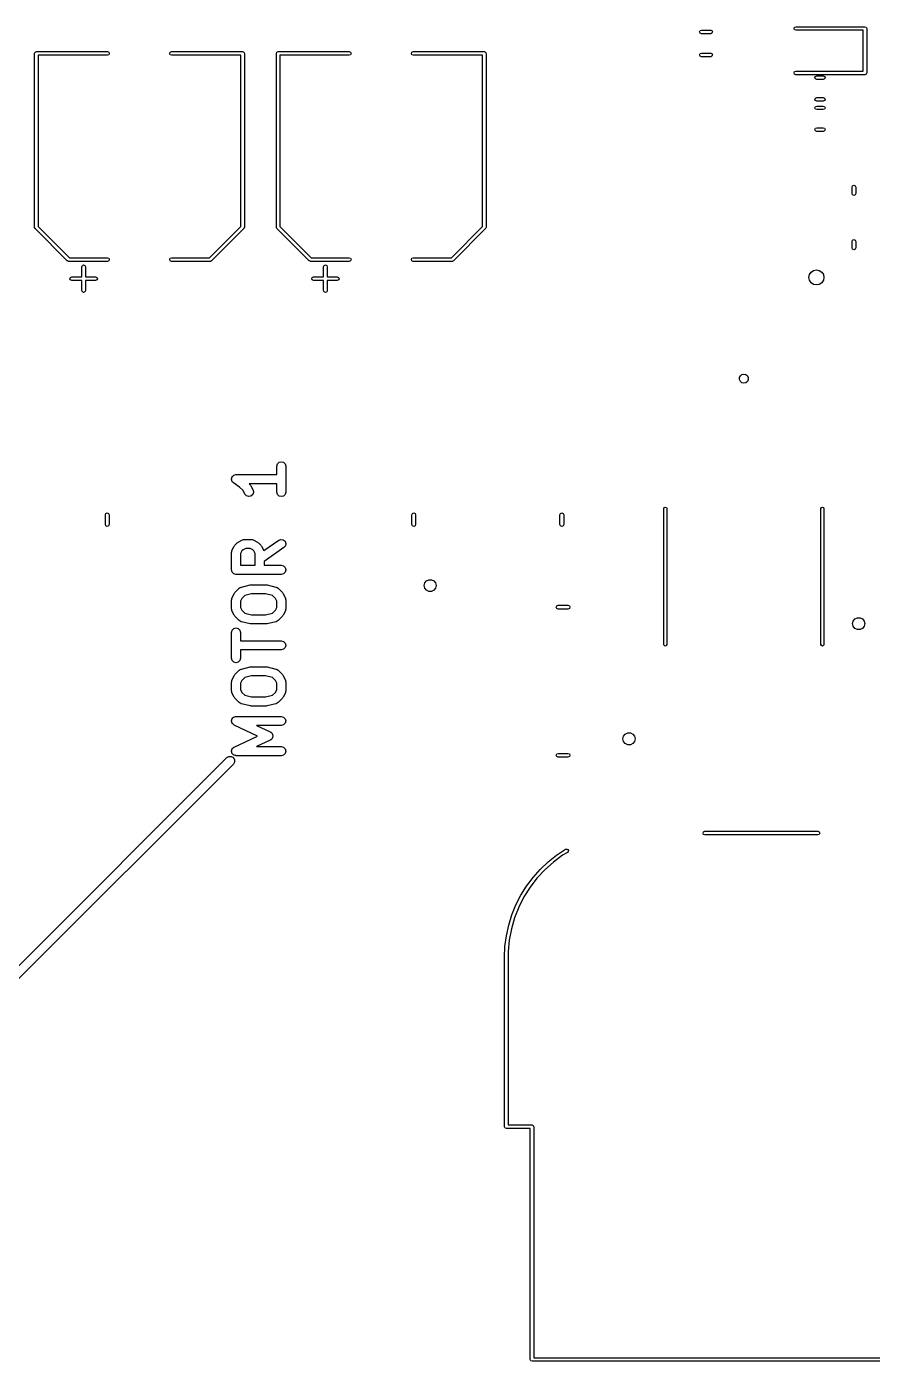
# Model space of a CAD drawing. Extents: x 96 to 200, y -143 to -59.
# Drawn here: x 127.27 to 155.25, y -142.87 to -98.7 of the extents above; entities that cross this region are included whole.
import ezdxf

# ---------------------------------------------------------------- set-up
doc = ezdxf.new("R2010")
doc.units = 0
doc.layers.add('BLACK', color=7, linetype='CONTINUOUS')

msp = doc.modelspace()

# ---------------------------------------------------------------- linework, layer by layer
at = {"layer": 'BLACK', "linetype": 'CONTINUOUS'}
for p, q in [((149.535, -98.8775), (149.553, -98.8351)), ((149.553, -98.9199), (149.535, -98.8775)), ((149.553, -98.8351), (149.595, -98.8175)), ((149.595, -98.9375), (149.553, -98.9199)), ((149.595, -98.8175), (149.902, -98.8175)), ((149.902, -98.8175), (149.945, -98.8351)), ((149.945, -98.9199), (149.902, -98.9375)), ((149.945, -98.8351), (149.962, -98.8775)), ((149.962, -98.8775), (149.945, -98.9199)), ((152.66, -98.765), (152.678, -98.7226)), ((152.678, -98.8074), (152.66, -98.765)), ((152.678, -98.7226), (152.72, -98.705)), ((152.72, -98.825), (152.678, -98.8074)), ((152.72, -98.705), (155.005, -98.705)), ((154.945, -98.825), (152.72, -98.825)), ((154.945, -100.175), (154.945, -98.825)), ((155.005, -98.705), (155.047, -98.7226)), ((155.047, -98.7226), (155.065, -98.765)), ((155.065, -98.765), (155.065, -100.235)), ((149.902, -98.9375), (149.595, -98.9375)), ((127.53, -99.59), (127.548, -99.5476)), ((127.53, -105.346), (127.53, -99.59)), ((127.548, -99.5476), (127.59, -99.53)), ((127.59, -99.53), (129.94, -99.53)), ((129.94, -99.65), (127.65, -99.65)), ((127.65, -99.65), (127.65, -105.321)), ((129.94, -99.53), (129.982, -99.5476)), ((129.982, -99.6324), (129.94, -99.65)), ((129.982, -99.5476), (130, -99.59)), ((130, -99.59), (129.982, -99.6324)), ((132, -99.59), (132.018, -99.5476)), ((132.018, -99.6324), (132, -99.59)), ((132.018, -99.5476), (132.06, -99.53)), ((132.06, -99.65), (132.018, -99.6324)), ((132.06, -99.53), (134.41, -99.53)), ((134.35, -99.65), (132.06, -99.65)), ((134.35, -105.321), (134.35, -99.65)), ((134.41, -99.53), (134.452, -99.5476)), ((134.452, -99.5476), (134.47, -99.59)), ((134.47, -99.59), (134.47, -105.346)), ((135.53, -99.59), (135.548, -99.5476)), ((135.53, -105.346), (135.53, -99.59)), ((135.548, -99.5476), (135.59, -99.53)), ((135.59, -99.53), (137.94, -99.53)), ((137.94, -99.65), (135.65, -99.65)), ((135.65, -99.65), (135.65, -105.321)), ((137.94, -99.53), (137.982, -99.5476)), ((137.982, -99.6324), (137.94, -99.65)), ((137.982, -99.5476), (138, -99.59)), ((138, -99.59), (137.982, -99.6324)), ((140, -99.59), (140.018, -99.5476)), ((140.018, -99.6324), (140, -99.59)), ((140.018, -99.5476), (140.06, -99.53)), ((140.06, -99.65), (140.018, -99.6324)), ((140.06, -99.53), (142.41, -99.53)), ((142.35, -99.65), (140.06, -99.65)), ((142.35, -105.321), (142.35, -99.65)), ((142.41, -99.53), (142.452, -99.5476)), ((142.452, -99.5476), (142.47, -99.59)), ((142.47, -99.59), (142.47, -105.346)), ((149.535, -99.6375), (149.553, -99.5951)), ((149.553, -99.6799), (149.535, -99.6375)), ((149.553, -99.5951), (149.595, -99.5775)), ((149.595, -99.6975), (149.553, -99.6799)), ((149.595, -99.5775), (149.902, -99.5775)), ((149.902, -99.6975), (149.595, -99.6975)), ((149.902, -99.5775), (149.945, -99.5951)), ((149.945, -99.6799), (149.902, -99.6975)), ((149.945, -99.5951), (149.962, -99.6375)), ((149.962, -99.6375), (149.945, -99.6799)), ((152.66, -100.235), (152.678, -100.193)), ((152.678, -100.277), (152.66, -100.235)), ((152.678, -100.193), (152.72, -100.175)), ((152.72, -100.175), (154.945, -100.175)), ((155.065, -100.235), (155.047, -100.277)), ((152.72, -100.295), (152.678, -100.277)), ((155.005, -100.295), (152.72, -100.295)), ((153.352, -100.39), (153.37, -100.348)), ((153.37, -100.432), (153.352, -100.39)), ((153.37, -100.348), (153.412, -100.33)), ((153.412, -100.45), (153.37, -100.432)), ((153.412, -100.33), (153.628, -100.33)), ((153.628, -100.45), (153.412, -100.45)), ((153.628, -100.33), (153.67, -100.348)), ((153.67, -100.432), (153.628, -100.45)), ((153.67, -100.348), (153.688, -100.39)), ((153.688, -100.39), (153.67, -100.432)), ((155.047, -100.277), (155.005, -100.295)), ((153.352, -101.11), (153.37, -101.068)), ((153.37, -101.152), (153.352, -101.11)), ((153.37, -101.068), (153.412, -101.05)), ((153.412, -101.05), (153.628, -101.05)), ((153.628, -101.05), (153.67, -101.068)), ((153.67, -101.068), (153.688, -101.11)), ((153.688, -101.11), (153.67, -101.152)), ((153.352, -101.39), (153.37, -101.348)), ((153.37, -101.432), (153.352, -101.39)), ((153.412, -101.17), (153.37, -101.152)), ((153.37, -101.348), (153.412, -101.33)), ((153.412, -101.45), (153.37, -101.432)), ((153.628, -101.17), (153.412, -101.17)), ((153.412, -101.33), (153.628, -101.33)), ((153.628, -101.45), (153.412, -101.45)), ((153.67, -101.152), (153.628, -101.17)), ((153.628, -101.33), (153.67, -101.348)), ((153.67, -101.432), (153.628, -101.45)), ((153.67, -101.348), (153.688, -101.39)), ((153.688, -101.39), (153.67, -101.432)), ((153.352, -102.11), (153.37, -102.068)), ((153.37, -102.152), (153.352, -102.11)), ((153.37, -102.068), (153.412, -102.05)), ((153.412, -102.17), (153.37, -102.152)), ((153.412, -102.05), (153.628, -102.05)), ((153.628, -102.17), (153.412, -102.17)), ((153.628, -102.05), (153.67, -102.068)), ((153.67, -102.152), (153.628, -102.17)), ((153.67, -102.068), (153.688, -102.11)), ((153.688, -102.11), (153.67, -102.152)), ((154.58, -104.012), (154.598, -103.97)), ((154.58, -104.228), (154.58, -104.012)), ((154.598, -104.27), (154.58, -104.228)), ((154.598, -103.97), (154.64, -103.952)), ((154.64, -103.952), (154.682, -103.97)), ((154.682, -103.97), (154.7, -104.012)), ((154.7, -104.228), (154.682, -104.27)), ((154.7, -104.012), (154.7, -104.228)), ((154.64, -104.288), (154.598, -104.27)), ((154.682, -104.27), (154.64, -104.288)), ((127.548, -105.388), (127.53, -105.346)), ((128.612, -106.452), (127.548, -105.388)), ((127.548, -105.388), (127.548, -105.388)), ((127.65, -105.321), (128.679, -106.35)), ((133.321, -106.35), (134.35, -105.321)), ((134.452, -105.388), (133.388, -106.452)), ((134.458, -105.376), (134.452, -105.388)), ((134.47, -105.346), (134.458, -105.376)), ((135.548, -105.388), (135.53, -105.346)), ((136.612, -106.452), (135.548, -105.388)), ((135.548, -105.388), (135.548, -105.388)), ((135.65, -105.321), (136.679, -106.35)), ((141.321, -106.35), (142.35, -105.321)), ((142.452, -105.388), (141.388, -106.452)), ((142.458, -105.376), (142.452, -105.388)), ((142.47, -105.346), (142.458, -105.376)), ((154.58, -105.812), (154.598, -105.77)), ((154.58, -106.028), (154.58, -105.812)), ((154.598, -105.77), (154.64, -105.752)), ((154.64, -105.752), (154.682, -105.77)), ((154.682, -105.77), (154.7, -105.812)), ((154.7, -105.812), (154.7, -106.028)), ((128.679, -106.35), (129.94, -106.35)), ((129.94, -106.35), (129.982, -106.368)), ((129.982, -106.368), (130, -106.41)), ((130, -106.41), (129.982, -106.452)), ((132, -106.41), (132.018, -106.368)), ((132.018, -106.452), (132, -106.41)), ((132.018, -106.368), (132.06, -106.35)), ((132.06, -106.35), (133.321, -106.35)), ((136.679, -106.35), (137.94, -106.35)), ((137.94, -106.35), (137.982, -106.368)), ((137.982, -106.368), (138, -106.41)), ((138, -106.41), (137.982, -106.452)), ((140, -106.41), (140.018, -106.368)), ((140.018, -106.452), (140, -106.41)), ((140.018, -106.368), (140.06, -106.35)), ((140.06, -106.35), (141.321, -106.35)), ((154.598, -106.07), (154.58, -106.028)), ((154.64, -106.088), (154.598, -106.07)), ((154.682, -106.07), (154.64, -106.088)), ((154.7, -106.028), (154.682, -106.07)), ((128.624, -106.458), (128.612, -106.452)), ((128.654, -106.47), (128.624, -106.458)), ((129.94, -106.47), (128.654, -106.47)), ((129.093, -106.65), (129.11, -106.608)), ((129.093, -106.984), (129.093, -106.65)), ((129.11, -106.608), (129.153, -106.59)), ((129.153, -106.59), (129.195, -106.608)), ((129.195, -106.608), (129.213, -106.65)), ((129.213, -106.65), (129.213, -106.984)), ((129.982, -106.452), (129.94, -106.47)), ((132.06, -106.47), (132.018, -106.452)), ((133.346, -106.47), (132.06, -106.47)), ((133.388, -106.452), (133.346, -106.47)), ((133.388, -106.452), (133.388, -106.452)), ((136.624, -106.458), (136.612, -106.452)), ((136.654, -106.47), (136.624, -106.458)), ((137.94, -106.47), (136.654, -106.47)), ((137.093, -106.65), (137.11, -106.608)), ((137.093, -106.984), (137.093, -106.65)), ((137.11, -106.608), (137.153, -106.59)), ((137.153, -106.59), (137.195, -106.608)), ((137.195, -106.608), (137.213, -106.65)), ((137.213, -106.65), (137.213, -106.984)), ((137.982, -106.452), (137.94, -106.47)), ((140.06, -106.47), (140.018, -106.452)), ((141.346, -106.47), (140.06, -106.47)), ((141.388, -106.452), (141.346, -106.47)), ((141.388, -106.452), (141.388, -106.452)), ((153.169, -106.904), (153.223, -106.823)), ((153.223, -106.823), (153.304, -106.769)), ((153.304, -106.769), (153.4, -106.75)), ((153.4, -106.75), (153.496, -106.769)), ((153.496, -106.769), (153.577, -106.823)), ((153.577, -106.823), (153.631, -106.904)), ((128.699, -107.044), (128.716, -107.001)), ((128.716, -107.086), (128.699, -107.044)), ((128.716, -107.001), (128.759, -106.984)), ((128.759, -107.104), (128.716, -107.086)), ((128.759, -106.984), (129.093, -106.984)), ((129.093, -107.104), (128.759, -107.104)), ((129.093, -107.438), (129.093, -107.104)), ((129.213, -106.984), (129.546, -106.984)), ((129.546, -107.104), (129.213, -107.104)), ((129.213, -107.104), (129.213, -107.438)), ((129.546, -106.984), (129.589, -107.001)), ((129.589, -107.086), (129.546, -107.104)), ((129.589, -107.001), (129.606, -107.044)), ((129.606, -107.044), (129.589, -107.086)), ((136.699, -107.044), (136.716, -107.001)), ((136.716, -107.086), (136.699, -107.044)), ((136.716, -107.001), (136.759, -106.984)), ((136.759, -107.104), (136.716, -107.086)), ((136.759, -106.984), (137.093, -106.984)), ((137.093, -107.104), (136.759, -107.104)), ((137.093, -107.438), (137.093, -107.104)), ((137.213, -106.984), (137.546, -106.984)), ((137.546, -107.104), (137.213, -107.104)), ((137.213, -107.104), (137.213, -107.438)), ((137.546, -106.984), (137.589, -107.001)), ((137.589, -107.086), (137.546, -107.104)), ((137.589, -107.001), (137.606, -107.044)), ((137.606, -107.044), (137.589, -107.086)), ((153.15, -107), (153.169, -106.904)), ((153.169, -107.096), (153.15, -107)), ((153.223, -107.177), (153.169, -107.096)), ((153.304, -107.231), (153.223, -107.177)), ((153.4, -107.25), (153.304, -107.231)), ((153.496, -107.231), (153.4, -107.25)), ((153.577, -107.177), (153.496, -107.231)), ((153.631, -107.096), (153.577, -107.177)), ((153.631, -106.904), (153.65, -107)), ((153.65, -107), (153.631, -107.096)), ((129.11, -107.48), (129.093, -107.438)), ((129.153, -107.497), (129.11, -107.48)), ((129.195, -107.48), (129.153, -107.497)), ((129.213, -107.438), (129.195, -107.48)), ((137.11, -107.48), (137.093, -107.438)), ((137.153, -107.497), (137.11, -107.48)), ((137.195, -107.48), (137.153, -107.497)), ((137.213, -107.438), (137.195, -107.48)), ((150.854, -110.317), (150.883, -110.256)), ((150.854, -110.383), (150.854, -110.317)), ((150.883, -110.444), (150.854, -110.383)), ((150.883, -110.256), (150.935, -110.215)), ((150.935, -110.215), (151, -110.2)), ((151, -110.2), (151.065, -110.215)), ((151.065, -110.215), (151.117, -110.256)), ((151.117, -110.256), (151.146, -110.317)), ((151.146, -110.383), (151.117, -110.444)), ((151.146, -110.317), (151.146, -110.383)), ((150.935, -110.485), (150.883, -110.444)), ((151, -110.5), (150.935, -110.485)), ((151.065, -110.485), (151, -110.5)), ((151.117, -110.444), (151.065, -110.485)), ((135.544, -113.25), (135.564, -113.175)), ((135.544, -113.529), (135.544, -113.25)), ((135.564, -113.175), (135.619, -113.12)), ((135.619, -113.12), (135.694, -113.1)), ((135.694, -113.1), (135.769, -113.12)), ((135.769, -113.12), (135.824, -113.175)), ((135.824, -113.175), (135.844, -113.25)), ((135.844, -113.25), (135.844, -114.107)), ((134.044, -113.669), (134.055, -113.637)), ((134.045, -113.674), (134.044, -113.669)), ((134.044, -113.679), (134.045, -113.674)), ((134.053, -113.712), (134.044, -113.679)), ((134.059, -113.745), (134.053, -113.712)), ((134.055, -113.637), (134.064, -113.604)), ((134.063, -113.749), (134.059, -113.745)), ((134.064, -113.754), (134.063, -113.749)), ((134.064, -113.604), (134.068, -113.6)), ((134.088, -113.778), (134.064, -113.754)), ((134.068, -113.6), (134.069, -113.595)), ((134.069, -113.595), (134.095, -113.573)), ((134.111, -113.803), (134.088, -113.778)), ((134.095, -113.573), (134.119, -113.549)), ((134.313, -113.938), (134.111, -113.803)), ((134.119, -113.549), (134.124, -113.547)), ((134.124, -113.547), (134.127, -113.544)), ((134.127, -113.544), (134.161, -113.537)), ((134.161, -113.537), (134.194, -113.529)), ((134.194, -113.529), (135.544, -113.529)), ((134.428, -114.053), (134.313, -113.938)), ((135.544, -113.829), (134.627, -113.829)), ((134.627, -113.829), (134.657, -113.858)), ((134.657, -113.858), (134.669, -113.879)), ((134.669, -113.879), (134.685, -113.897)), ((134.685, -113.897), (134.757, -114.04)), ((135.544, -114.107), (135.544, -113.829)), ((134.488, -114.174), (134.428, -114.053)), ((134.54, -114.232), (134.488, -114.174)), ((134.614, -114.257), (134.54, -114.232)), ((134.69, -114.241), (134.614, -114.257)), ((134.748, -114.19), (134.69, -114.241)), ((134.772, -114.116), (134.748, -114.19)), ((134.757, -114.04), (134.772, -114.116)), ((135.564, -114.182), (135.544, -114.107)), ((135.619, -114.237), (135.564, -114.182)), ((135.694, -114.257), (135.619, -114.237)), ((135.769, -114.237), (135.694, -114.257)), ((135.824, -114.182), (135.769, -114.237)), ((135.844, -114.107), (135.824, -114.182)), ((129.871, -114.855), (129.89, -114.81)), ((129.89, -114.81), (129.935, -114.791)), ((129.935, -114.791), (129.98, -114.81)), ((129.98, -114.81), (129.999, -114.855)), ((140.011, -114.855), (140.03, -114.81)), ((140.03, -114.81), (140.075, -114.791)), ((140.075, -114.791), (140.12, -114.81)), ((140.12, -114.81), (140.138, -114.855)), ((144.911, -114.855), (144.93, -114.81)), ((144.93, -114.81), (144.975, -114.791)), ((144.975, -114.791), (145.02, -114.81)), ((145.02, -114.81), (145.038, -114.855)), ((148.35, -114.65), (148.365, -114.615)), ((148.35, -119.15), (148.35, -114.65)), ((148.365, -114.615), (148.4, -114.6)), ((148.4, -114.6), (148.435, -114.615)), ((148.435, -114.615), (148.45, -114.65)), ((148.45, -114.65), (148.45, -119.15)), ((153.55, -114.65), (153.565, -114.615)), ((153.55, -119.15), (153.55, -114.65)), ((153.565, -114.615), (153.6, -114.6)), ((153.6, -114.6), (153.635, -114.615)), ((153.635, -114.615), (153.65, -114.65)), ((153.65, -114.65), (153.65, -119.15)), ((129.871, -115.18), (129.871, -114.855)), ((129.89, -115.225), (129.871, -115.18)), ((129.935, -115.243), (129.89, -115.225)), ((129.98, -115.225), (129.935, -115.243)), ((129.999, -115.18), (129.98, -115.225)), ((129.999, -114.855), (129.999, -115.18)), ((140.011, -115.18), (140.011, -114.855)), ((140.03, -115.225), (140.011, -115.18)), ((140.075, -115.243), (140.03, -115.225)), ((140.12, -115.225), (140.075, -115.243)), ((140.138, -115.18), (140.12, -115.225)), ((140.138, -114.855), (140.138, -115.18)), ((144.911, -115.18), (144.911, -114.855)), ((144.93, -115.225), (144.911, -115.18)), ((144.975, -115.243), (144.93, -115.225)), ((145.02, -115.225), (144.975, -115.243)), ((145.038, -115.18), (145.02, -115.225)), ((145.038, -114.855), (145.038, -115.18)), ((134.27, -115.759), (134.413, -115.687)), ((134.413, -115.687), (134.446, -115.68)), ((134.446, -115.68), (134.48, -115.671)), ((134.48, -115.671), (134.694, -115.671)), ((134.694, -115.671), (134.727, -115.68)), ((134.727, -115.68), (134.761, -115.687)), ((134.761, -115.687), (134.904, -115.759)), ((135.115, -116.044), (135.608, -115.699)), ((135.608, -115.699), (135.681, -115.672)), ((135.681, -115.672), (135.757, -115.685)), ((135.757, -115.685), (135.817, -115.735)), ((134.044, -116.107), (134.053, -116.074)), ((134.044, -116.679), (134.044, -116.107)), ((134.053, -116.074), (134.06, -116.04)), ((134.06, -116.04), (134.131, -115.897)), ((134.131, -115.897), (134.147, -115.879)), ((134.147, -115.879), (134.159, -115.858)), ((134.159, -115.858), (134.231, -115.787)), ((134.231, -115.787), (134.252, -115.775)), ((134.252, -115.775), (134.27, -115.759)), ((134.389, -116.053), (134.344, -116.143)), ((134.344, -116.143), (134.344, -116.529)), ((134.426, -116.016), (134.389, -116.053)), ((134.515, -115.971), (134.426, -116.016)), ((134.659, -115.971), (134.515, -115.971)), ((134.748, -116.016), (134.659, -115.971)), ((134.785, -116.053), (134.748, -116.016)), ((134.83, -116.143), (134.785, -116.053)), ((134.83, -116.529), (134.83, -116.143)), ((134.904, -115.759), (134.922, -115.775)), ((134.922, -115.775), (134.943, -115.787)), ((134.943, -115.787), (135.014, -115.858)), ((135.014, -115.858), (135.026, -115.879)), ((135.026, -115.879), (135.042, -115.897)), ((135.042, -115.897), (135.114, -116.04)), ((135.114, -116.04), (135.115, -116.044)), ((135.78, -115.944), (135.13, -116.4)), ((135.83, -115.885), (135.78, -115.944)), ((135.817, -115.735), (135.843, -115.808)), ((135.843, -115.808), (135.83, -115.885)), ((134.344, -116.529), (134.83, -116.529)), ((135.13, -116.4), (135.13, -116.529)), ((135.13, -116.529), (135.694, -116.529)), ((135.694, -116.529), (135.769, -116.549)), ((135.769, -116.549), (135.824, -116.604)), ((134.064, -116.754), (134.044, -116.679)), ((134.119, -116.808), (134.064, -116.754)), ((134.194, -116.829), (134.119, -116.808)), ((134.98, -116.829), (134.194, -116.829)), ((135.694, -116.829), (134.98, -116.829)), ((135.769, -116.808), (135.694, -116.829)), ((135.824, -116.754), (135.769, -116.808)), ((135.824, -116.604), (135.844, -116.679)), ((135.844, -116.679), (135.824, -116.754)), ((140.495, -117.044), (140.575, -117.005)), ((140.575, -117.005), (140.665, -117.005)), ((140.665, -117.005), (140.745, -117.044)), ((134.06, -117.611), (134.131, -117.469)), ((134.131, -117.469), (134.147, -117.451)), ((134.147, -117.451), (134.159, -117.43)), ((134.159, -117.43), (134.302, -117.287)), ((134.302, -117.287), (134.303, -117.286)), ((134.303, -117.286), (134.304, -117.285)), ((134.304, -117.285), (134.337, -117.267)), ((134.337, -117.267), (134.369, -117.248)), ((134.369, -117.248), (134.371, -117.248)), ((134.371, -117.248), (134.372, -117.247)), ((134.372, -117.247), (134.658, -117.176)), ((134.712, -117.471), (134.485, -117.528)), ((134.658, -117.176), (134.676, -117.176)), ((134.676, -117.176), (134.694, -117.171)), ((134.694, -117.171), (135.194, -117.171)), ((135.175, -117.471), (134.712, -117.471)), ((135.403, -117.528), (135.175, -117.471)), ((135.194, -117.171), (135.212, -117.176)), ((135.212, -117.176), (135.23, -117.176)), ((135.23, -117.176), (135.516, -117.247)), ((135.516, -117.247), (135.517, -117.248)), ((135.517, -117.248), (135.518, -117.248)), ((135.518, -117.248), (135.551, -117.267)), ((135.551, -117.267), (135.584, -117.285)), ((135.584, -117.285), (135.585, -117.286)), ((135.585, -117.286), (135.586, -117.287)), ((135.586, -117.287), (135.729, -117.43)), ((135.729, -117.43), (135.741, -117.451)), ((135.741, -117.451), (135.757, -117.469)), ((135.757, -117.469), (135.828, -117.611)), ((140.42, -117.2), (140.44, -117.113)), ((140.44, -117.287), (140.42, -117.2)), ((140.44, -117.113), (140.495, -117.044)), ((140.495, -117.356), (140.44, -117.287)), ((140.575, -117.395), (140.495, -117.356)), ((140.665, -117.395), (140.575, -117.395)), ((140.745, -117.356), (140.665, -117.395)), ((140.745, -117.044), (140.8, -117.113)), ((140.8, -117.287), (140.745, -117.356)), ((140.8, -117.113), (140.82, -117.2)), ((140.82, -117.2), (140.8, -117.287)), ((134.044, -117.679), (134.053, -117.645)), ((134.044, -117.964), (134.044, -117.679)), ((134.053, -117.645), (134.06, -117.611)), ((134.389, -117.625), (134.344, -117.714)), ((134.344, -117.714), (134.344, -117.929)), ((134.485, -117.528), (134.389, -117.625)), ((135.499, -117.625), (135.403, -117.528)), ((135.544, -117.714), (135.499, -117.625)), ((135.544, -117.929), (135.544, -117.714)), ((135.828, -117.611), (135.835, -117.645)), ((135.835, -117.645), (135.844, -117.679)), ((135.844, -117.679), (135.844, -117.964)), ((144.791, -117.915), (144.81, -117.87)), ((144.81, -117.96), (144.791, -117.915)), ((144.81, -117.87), (144.855, -117.852)), ((144.855, -117.852), (145.18, -117.852)), ((145.18, -117.852), (145.225, -117.87)), ((145.225, -117.87), (145.243, -117.915)), ((145.243, -117.915), (145.225, -117.96)), ((134.053, -117.998), (134.044, -117.964)), ((134.06, -118.031), (134.053, -117.998)), ((134.131, -118.174), (134.06, -118.031)), ((134.147, -118.192), (134.131, -118.174)), ((134.159, -118.213), (134.147, -118.192)), ((134.302, -118.356), (134.159, -118.213)), ((134.303, -118.357), (134.302, -118.356)), ((134.304, -118.358), (134.303, -118.357)), ((134.337, -118.376), (134.304, -118.358)), ((134.344, -117.929), (134.389, -118.018)), ((134.389, -118.018), (134.485, -118.115)), ((134.485, -118.115), (134.712, -118.171)), ((134.712, -118.171), (135.175, -118.171)), ((135.175, -118.171), (135.403, -118.115)), ((135.403, -118.115), (135.499, -118.018)), ((135.499, -118.018), (135.544, -117.929)), ((135.584, -118.358), (135.551, -118.376)), ((135.585, -118.357), (135.584, -118.358)), ((135.586, -118.356), (135.585, -118.357)), ((135.729, -118.213), (135.586, -118.356)), ((135.741, -118.192), (135.729, -118.213)), ((135.757, -118.174), (135.741, -118.192)), ((135.828, -118.031), (135.757, -118.174)), ((135.835, -117.998), (135.828, -118.031)), ((135.844, -117.964), (135.835, -117.998)), ((144.855, -117.978), (144.81, -117.96)), ((145.18, -117.978), (144.855, -117.978)), ((145.225, -117.96), (145.18, -117.978)), ((154.62, -118.373), (154.675, -118.304)), ((154.675, -118.304), (154.755, -118.265)), ((154.755, -118.265), (154.845, -118.265)), ((154.845, -118.265), (154.925, -118.304)), ((154.925, -118.304), (154.98, -118.373)), ((134.044, -118.75), (134.064, -118.675)), ((134.044, -119.607), (134.044, -118.75)), ((134.064, -118.675), (134.119, -118.62)), ((134.119, -118.62), (134.194, -118.6)), ((134.194, -118.6), (134.269, -118.62)), ((134.269, -118.62), (134.324, -118.675)), ((134.324, -118.675), (134.344, -118.75)), ((134.369, -118.395), (134.337, -118.376)), ((134.344, -118.75), (134.344, -119.029)), ((134.371, -118.395), (134.369, -118.395)), ((134.372, -118.396), (134.371, -118.395)), ((134.658, -118.467), (134.372, -118.396)), ((134.676, -118.467), (134.658, -118.467)), ((134.694, -118.471), (134.676, -118.467)), ((135.194, -118.471), (134.694, -118.471)), ((135.212, -118.467), (135.194, -118.471)), ((135.23, -118.467), (135.212, -118.467)), ((135.516, -118.396), (135.23, -118.467)), ((135.517, -118.395), (135.516, -118.396)), ((135.518, -118.395), (135.517, -118.395)), ((135.551, -118.376), (135.518, -118.395)), ((154.6, -118.46), (154.62, -118.373)), ((154.62, -118.547), (154.6, -118.46)), ((154.675, -118.616), (154.62, -118.547)), ((154.755, -118.655), (154.675, -118.616)), ((154.845, -118.655), (154.755, -118.655)), ((154.925, -118.616), (154.845, -118.655)), ((154.98, -118.547), (154.925, -118.616)), ((154.98, -118.373), (155, -118.46)), ((155, -118.46), (154.98, -118.547)), ((134.344, -119.029), (135.694, -119.029)), ((135.694, -119.029), (135.769, -119.049)), ((135.769, -119.049), (135.824, -119.104)), ((135.824, -119.104), (135.844, -119.179)), ((135.844, -119.179), (135.824, -119.254)), ((148.365, -119.185), (148.35, -119.15)), ((148.4, -119.2), (148.365, -119.185)), ((148.435, -119.185), (148.4, -119.2)), ((148.45, -119.15), (148.435, -119.185)), ((153.565, -119.185), (153.55, -119.15)), ((153.6, -119.2), (153.565, -119.185)), ((153.635, -119.185), (153.6, -119.2)), ((153.65, -119.15), (153.635, -119.185)), ((134.064, -119.682), (134.044, -119.607)), ((134.119, -119.737), (134.064, -119.682)), ((134.324, -119.682), (134.269, -119.737)), ((134.344, -119.607), (134.324, -119.682)), ((135.694, -119.329), (134.344, -119.329)), ((134.344, -119.329), (134.344, -119.607)), ((135.769, -119.308), (135.694, -119.329)), ((135.824, -119.254), (135.769, -119.308)), ((134.194, -119.757), (134.119, -119.737)), ((134.159, -120.144), (134.302, -120.001)), ((134.269, -119.737), (134.194, -119.757)), ((134.302, -120.001), (134.303, -120)), ((134.303, -120), (134.304, -119.999)), ((134.304, -119.999), (134.337, -119.981)), ((134.337, -119.981), (134.369, -119.962)), ((134.369, -119.962), (134.371, -119.962)), ((134.371, -119.962), (134.372, -119.962)), ((134.372, -119.962), (134.658, -119.89)), ((134.658, -119.89), (134.676, -119.891)), ((134.676, -119.891), (134.694, -119.886)), ((134.694, -119.886), (135.194, -119.886)), ((135.194, -119.886), (135.212, -119.891)), ((135.212, -119.891), (135.23, -119.89)), ((135.23, -119.89), (135.516, -119.962)), ((135.516, -119.962), (135.517, -119.962)), ((135.517, -119.962), (135.518, -119.962)), ((135.518, -119.962), (135.551, -119.981)), ((135.551, -119.981), (135.584, -119.999)), ((135.584, -119.999), (135.585, -120)), ((135.585, -120), (135.586, -120.001)), ((135.586, -120.001), (135.729, -120.144)), ((134.044, -120.393), (134.053, -120.36)), ((134.044, -120.679), (134.044, -120.393)), ((134.053, -120.36), (134.06, -120.326)), ((134.06, -120.326), (134.131, -120.183)), ((134.131, -120.183), (134.147, -120.165)), ((134.147, -120.165), (134.159, -120.144)), ((134.389, -120.339), (134.344, -120.428)), ((134.344, -120.428), (134.344, -120.643)), ((134.485, -120.243), (134.389, -120.339)), ((134.712, -120.186), (134.485, -120.243)), ((135.175, -120.186), (134.712, -120.186)), ((135.403, -120.243), (135.175, -120.186)), ((135.499, -120.339), (135.403, -120.243)), ((135.544, -120.428), (135.499, -120.339)), ((135.544, -120.643), (135.544, -120.428)), ((135.729, -120.144), (135.741, -120.165)), ((135.741, -120.165), (135.757, -120.183)), ((135.757, -120.183), (135.828, -120.326)), ((135.828, -120.326), (135.835, -120.36)), ((135.835, -120.36), (135.844, -120.393)), ((135.844, -120.393), (135.844, -120.679)), ((134.053, -120.712), (134.044, -120.679)), ((134.06, -120.746), (134.053, -120.712)), ((134.131, -120.889), (134.06, -120.746)), ((134.147, -120.907), (134.131, -120.889)), ((134.159, -120.927), (134.147, -120.907)), ((134.302, -121.07), (134.159, -120.927)), ((134.344, -120.643), (134.389, -120.733)), ((134.389, -120.733), (134.485, -120.829)), ((134.485, -120.829), (134.712, -120.886)), ((134.712, -120.886), (135.175, -120.886)), ((135.175, -120.886), (135.403, -120.829)), ((135.403, -120.829), (135.499, -120.733)), ((135.499, -120.733), (135.544, -120.643)), ((135.729, -120.927), (135.586, -121.07)), ((135.741, -120.907), (135.729, -120.927)), ((135.757, -120.889), (135.741, -120.907)), ((135.828, -120.746), (135.757, -120.889)), ((135.835, -120.712), (135.828, -120.746)), ((135.844, -120.679), (135.835, -120.712)), ((134.303, -121.071), (134.302, -121.07)), ((134.304, -121.072), (134.303, -121.071)), ((134.337, -121.09), (134.304, -121.072)), ((134.369, -121.109), (134.337, -121.09)), ((134.371, -121.109), (134.369, -121.109)), ((134.372, -121.11), (134.371, -121.109)), ((134.658, -121.181), (134.372, -121.11)), ((134.676, -121.181), (134.658, -121.181)), ((134.694, -121.186), (134.676, -121.181)), ((135.194, -121.186), (134.694, -121.186)), ((135.212, -121.181), (135.194, -121.186)), ((135.23, -121.181), (135.212, -121.181)), ((135.516, -121.11), (135.23, -121.181)), ((135.517, -121.109), (135.516, -121.11)), ((135.518, -121.109), (135.517, -121.109)), ((135.551, -121.09), (135.518, -121.109)), ((135.584, -121.072), (135.551, -121.09)), ((135.585, -121.071), (135.584, -121.072)), ((135.586, -121.07), (135.585, -121.071)), ((134.044, -121.679), (134.052, -121.647)), ((134.046, -121.685), (134.044, -121.679)), ((134.044, -121.692), (134.046, -121.685)), ((134.056, -121.722), (134.044, -121.692)), ((134.052, -121.647), (134.058, -121.615)), ((134.064, -121.754), (134.056, -121.722)), ((134.058, -121.615), (134.062, -121.61)), ((134.062, -121.61), (134.064, -121.604)), ((134.064, -121.604), (134.087, -121.581)), ((134.069, -121.758), (134.064, -121.754)), ((134.071, -121.765), (134.069, -121.758)), ((134.096, -121.785), (134.071, -121.765)), ((134.087, -121.581), (134.108, -121.556)), ((134.119, -121.808), (134.096, -121.785)), ((134.108, -121.556), (134.114, -121.553)), ((134.114, -121.553), (134.119, -121.549)), ((134.119, -121.549), (134.15, -121.54)), ((134.125, -121.81), (134.119, -121.808)), ((134.13, -121.814), (134.125, -121.81)), ((134.911, -122.179), (134.13, -121.814)), ((134.15, -121.54), (134.181, -121.529)), ((134.181, -121.529), (134.187, -121.53)), ((134.187, -121.53), (134.194, -121.529)), ((134.194, -121.529), (135.694, -121.529)), ((135.694, -121.829), (134.87, -121.829)), ((134.87, -121.829), (135.329, -122.043)), ((135.694, -121.529), (135.769, -121.549)), ((135.769, -121.808), (135.694, -121.829)), ((135.769, -121.549), (135.824, -121.604)), ((135.824, -121.754), (135.769, -121.808)), ((135.824, -121.604), (135.844, -121.679)), ((135.844, -121.679), (135.824, -121.754)), ((134.13, -122.543), (134.911, -122.179)), ((135.329, -122.314), (134.87, -122.529)), ((135.329, -122.043), (135.339, -122.051)), ((135.339, -122.306), (135.329, -122.314)), ((135.339, -122.051), (135.351, -122.056)), ((135.351, -122.301), (135.339, -122.306)), ((135.351, -122.056), (135.368, -122.076)), ((135.368, -122.281), (135.351, -122.301)), ((135.368, -122.076), (135.388, -122.093)), ((135.388, -122.265), (135.368, -122.281)), ((135.388, -122.093), (135.393, -122.105)), ((135.393, -122.252), (135.388, -122.265)), ((135.393, -122.105), (135.401, -122.115)), ((135.401, -122.242), (135.393, -122.252)), ((135.401, -122.115), (135.406, -122.141)), ((135.406, -122.216), (135.401, -122.242)), ((135.406, -122.141), (135.415, -122.166)), ((135.415, -122.192), (135.406, -122.216)), ((135.415, -122.166), (135.412, -122.179)), ((135.412, -122.179), (135.415, -122.192)), ((147, -122.27), (147.02, -122.183)), ((147.02, -122.357), (147, -122.27)), ((147.02, -122.183), (147.075, -122.114)), ((147.075, -122.114), (147.155, -122.075)), ((147.155, -122.075), (147.245, -122.075)), ((147.245, -122.075), (147.325, -122.114)), ((147.325, -122.114), (147.38, -122.183)), ((147.38, -122.183), (147.4, -122.27)), ((147.4, -122.27), (147.38, -122.357)), ((134.044, -122.666), (134.056, -122.635)), ((134.046, -122.672), (134.044, -122.666)), ((134.044, -122.679), (134.046, -122.672)), ((134.052, -122.71), (134.044, -122.679)), ((134.058, -122.742), (134.052, -122.71)), ((134.056, -122.635), (134.064, -122.604)), ((134.062, -122.747), (134.058, -122.742)), ((134.064, -122.754), (134.062, -122.747)), ((134.064, -122.604), (134.069, -122.599)), ((134.087, -122.777), (134.064, -122.754)), ((134.069, -122.599), (134.071, -122.593)), ((134.071, -122.593), (134.096, -122.572)), ((134.108, -122.801), (134.087, -122.777)), ((134.096, -122.572), (134.119, -122.549)), ((134.119, -122.549), (134.125, -122.547)), ((134.125, -122.547), (134.13, -122.543)), ((134.87, -122.529), (135.694, -122.529)), ((135.694, -122.529), (135.769, -122.549)), ((135.769, -122.549), (135.824, -122.604)), ((135.824, -122.754), (135.769, -122.808)), ((135.824, -122.604), (135.844, -122.679)), ((135.844, -122.679), (135.824, -122.754)), ((144.791, -122.815), (144.81, -122.77)), ((144.81, -122.77), (144.855, -122.751)), ((144.855, -122.751), (145.18, -122.751)), ((145.18, -122.751), (145.225, -122.77)), ((145.225, -122.77), (145.243, -122.815)), ((147.075, -122.426), (147.02, -122.357)), ((147.155, -122.465), (147.075, -122.426)), ((147.245, -122.465), (147.155, -122.465)), ((147.325, -122.426), (147.245, -122.465)), ((147.38, -122.357), (147.325, -122.426)), ((126.92, -129.868), (133.894, -122.894)), ((134.106, -123.106), (127.006, -130.206)), ((133.894, -122.894), (133.961, -122.855)), ((133.961, -122.855), (134.039, -122.855)), ((134.039, -122.855), (134.106, -122.894)), ((134.106, -122.894), (134.145, -122.961)), ((134.145, -123.039), (134.106, -123.106)), ((134.114, -122.804), (134.108, -122.801)), ((134.119, -122.808), (134.114, -122.804)), ((134.15, -122.817), (134.119, -122.808)), ((134.145, -122.961), (134.145, -123.039)), ((134.181, -122.828), (134.15, -122.817)), ((134.187, -122.827), (134.181, -122.828)), ((134.194, -122.829), (134.187, -122.827)), ((135.694, -122.829), (134.194, -122.829)), ((135.769, -122.808), (135.694, -122.829)), ((144.81, -122.86), (144.791, -122.815)), ((144.855, -122.878), (144.81, -122.86)), ((145.18, -122.878), (144.855, -122.878)), ((145.225, -122.86), (145.18, -122.878)), ((145.243, -122.815), (145.225, -122.86)), ((149.65, -125.39), (149.668, -125.348)), ((149.668, -125.432), (149.65, -125.39)), ((149.668, -125.348), (149.71, -125.33)), ((149.71, -125.33), (153.45, -125.33)), ((153.45, -125.33), (153.492, -125.348)), ((153.492, -125.348), (153.51, -125.39)), ((153.51, -125.39), (153.492, -125.432)), ((149.71, -125.45), (149.668, -125.432)), ((153.45, -125.45), (149.71, -125.45)), ((153.492, -125.432), (153.45, -125.45)), ((144.523, -126.345), (144.804, -126.123)), ((145.001, -126.126), (144.696, -126.351)), ((144.804, -126.123), (145.102, -125.926)), ((145.164, -126.028), (145.001, -126.126)), ((145.102, -125.926), (145.138, -125.917)), ((145.138, -125.917), (145.173, -125.932)), ((145.188, -126), (145.164, -126.028)), ((145.173, -125.932), (145.192, -125.964)), ((145.192, -125.964), (145.188, -126)), ((144.025, -126.857), (144.263, -126.59)), ((144.413, -126.604), (144.154, -126.882)), ((144.263, -126.59), (144.523, -126.345)), ((144.696, -126.351), (144.413, -126.604)), ((143.621, -127.447), (143.81, -127.143)), ((143.923, -127.182), (143.721, -127.503)), ((143.81, -127.143), (144.025, -126.857)), ((144.154, -126.882), (143.923, -127.182)), ((143.458, -127.765), (143.621, -127.447)), ((143.721, -127.503), (143.55, -127.842)), ((143.323, -128.097), (143.458, -127.765)), ((143.55, -127.842), (143.411, -128.195)), ((143.141, -128.788), (143.217, -128.438)), ((143.217, -128.438), (143.323, -128.097)), ((143.411, -128.195), (143.306, -128.56)), ((143.095, -129.143), (143.141, -128.788)), ((143.235, -128.933), (143.2, -129.31)), ((143.306, -128.56), (143.235, -128.933)), ((143.08, -129.5), (143.095, -129.143)), ((143.2, -129.31), (143.2, -129.5)), ((143.08, -135.11), (143.08, -129.5)), ((143.2, -129.5), (143.2, -129.5)), ((143.2, -129.5), (143.2, -135.05)), ((143.098, -135.152), (143.08, -135.11)), ((143.2, -135.05), (143.99, -135.05)), ((143.99, -135.05), (144.032, -135.068)), ((144.032, -135.068), (144.05, -135.11)), ((144.05, -135.11), (144.05, -142.75)), ((143.14, -135.17), (143.098, -135.152)), ((143.93, -135.17), (143.14, -135.17)), ((143.93, -142.81), (143.93, -135.17)), ((143.948, -142.852), (143.93, -142.81)), ((143.99, -142.87), (143.948, -142.852)), ((158.01, -142.87), (143.99, -142.87)), ((144.05, -142.75), (157.95, -142.75))]:
    msp.add_line(p, q, dxfattribs=at)

doc.saveas('drawing.dxf')
